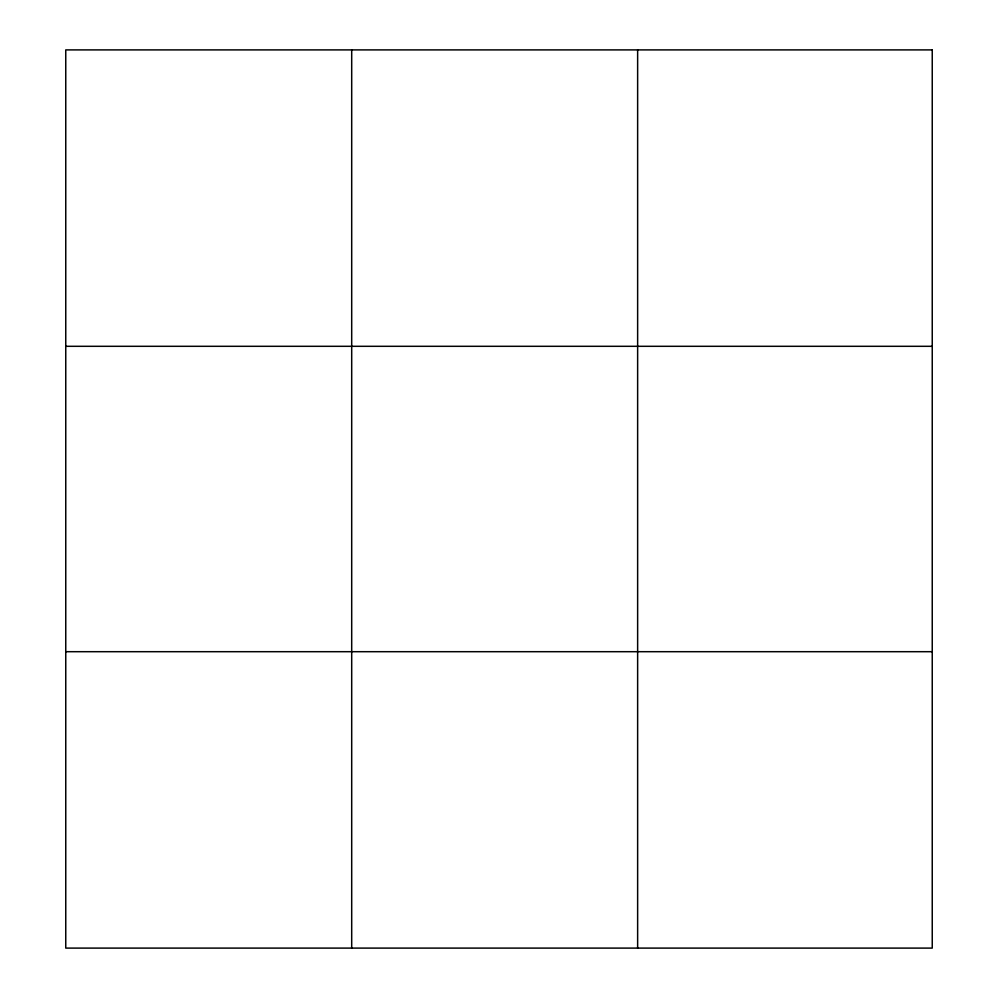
<?xml version="1.0" encoding="UTF-8"?>
<svg xmlns="http://www.w3.org/2000/svg" width="998" height="998" viewBox="0 0 998 998"><rect width="100%" height="100%" fill="white"/><g stroke="black" fill="none" stroke-linecap="round" stroke-linejoin="round"><path stroke-width="1.5" d="M351.695 49.9L351.695 948.1M637.635 49.9L637.635 948.1M65.756 346.306L932.244 346.306M65.756 651.694L932.244 651.694M932.244 49.9L932.244 948.1L65.756 948.1L65.756 49.9L932.244 49.9"/></g></svg>
